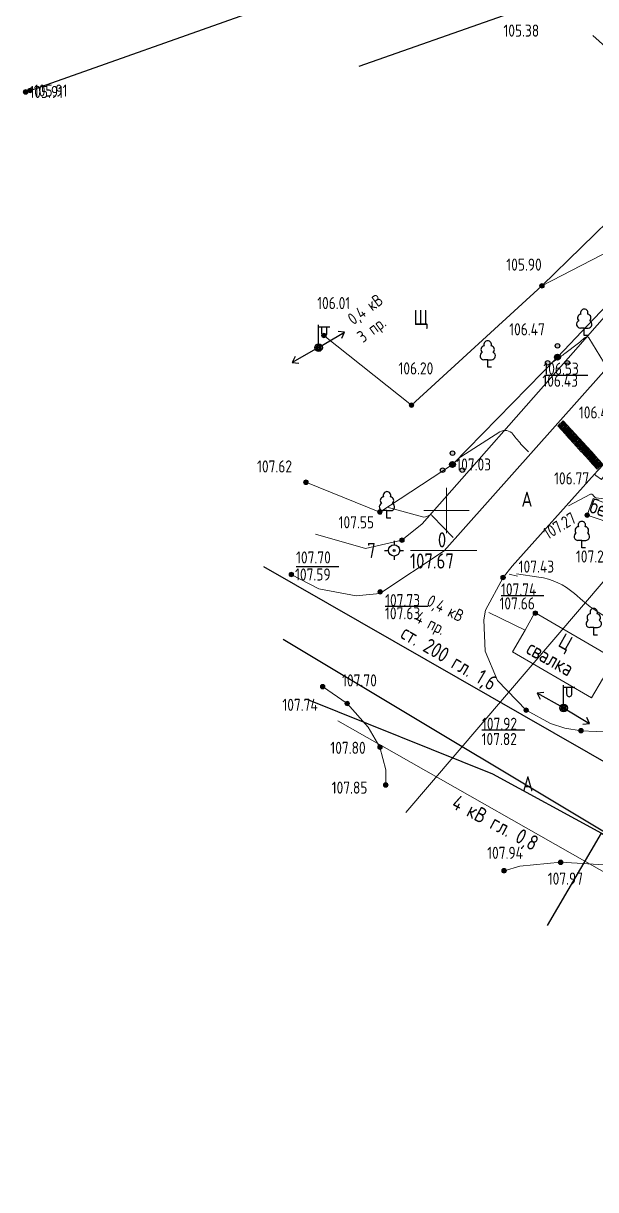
# Model space of a CAD drawing. Header units: metres. Extents: x 22515 to 24102, y 22346 to 22852.
# Drawn here: x 23872 to 23909.9, y 22655.1 to 22732.2 of the extents above; entities that cross this region are included whole.
import ezdxf

# ---------------------------------------------------------------- set-up
doc = ezdxf.new("R2010")
doc.units = ezdxf.units.M
doc.linetypes.add('g5_01_5x1_5', pattern=[3, 1.5, -1.5])
doc.linetypes.add('g5_366', pattern=[1.7, 0.2, -1.5])
for name, color, linetype in [('01_Геодезические пункты', 7, 'Continuous'), ('02_Сетка', 7, 'Continuous'), ('03_Здания и строения', 7, 'Continuous'), ('06_Инженерно-технические сооружения', 7, 'Continuous'), ('07_Объекты электропередачи', 7, 'Continuous'), ('10_Границы покрытий и угодий', 7, 'Continuous'), ('12_Рельеф', 7, 'Continuous'), ('13_Растительность', 7, 'Continuous'), ('19_Горизонтали', 7, 'Continuous'), ('30_Канализация', 7, 'Continuous'), ('31_Водопровод', 7, 'Continuous'), ('33_Газопровод', 7, 'Continuous'), ('35_Телефон', 7, 'Continuous'), ('38_Кабели высокого напряжения', 7, 'Continuous'), ('44_Крышки колодцев', 7, 'Continuous'), ('45_Номера колодцев', 7, 'Continuous'), ('61_Отметки высоты поверхности', 7, 'Continuous')]:
    doc.layers.add(name, color=color, linetype=linetype)
doc.styles.add('LIKE11', font='bm431.shx')
doc.styles.add('LIKE36', font='pragmai.shx')
doc.styles.add('Line_GUGK', font='', dxfattribs={"height": 1})
doc.styles.get("Standard").update_dxf_attribs({"font": 'GOST2304A.ttf', "height": 2})
doc.styles.get('Line_GUGK').set_extended_font_data('Bm431', italic=True)
doc.linetypes.add('g5_084b', pattern='A,0.001,[18,GUGK_2005.shx,S=10,R=180.000005,X=0,Y=0],1,[18,GUGK_2005.shx,S=30,R=180.000005,X=0,Y=0],1', length=2.001)
doc.linetypes.add('g5_119_1', pattern='A,8,-2,[31,GUGK_2005.shx,S=0.2,R=0,X=0,Y=0],0.7,[31,GUGK_2005.shx,S=0.16,R=0,X=0,Y=0],6.6,[31,GUGK_2005.shx,S=0.16,R=180.000005,X=0,Y=0],0.7,[31,GUGK_2005.shx,S=0.2,R=180.000005,X=0,Y=0],-2', length=20)
doc.linetypes.add('g5_121_g', pattern='A,8,-0.6,["Г",Line_GUGK,S=2,R=0,X=0,Y=-1],-2.3,24', length=34.9)
doc.linetypes.add('g5_122_g', pattern='A,2,-2,3,-0.6,["Г",Line_GUGK,S=2,R=0,X=0,Y=-1],-2.8,3,-2,8,-2,8,-2,6', length=41.4)
doc.linetypes.add('g5_122_k', pattern='A,2,-2,3,-0.6,["К",Line_GUGK,S=2,R=0,X=0,Y=-1],-3,3,-2,8,-2,8,-2,6', length=41.6)
doc.linetypes.add('g5_122_v', pattern='A,2,-2,3,-0.6,["В",Line_GUGK,S=2,R=0,X=0,Y=-1],-2.8,3,-2,8,-2,8,-2,6', length=41.4)
doc.linetypes.add('g5_133_t', pattern='A,4,[27,GUGK_2005.shx,S=0.8,R=0,X=0,Y=0],4,-2', length=10)

# ---------------------------------------------------------------- blocks, each defined once
blk = doc.blocks.new('g5_115_1')
at = {"color": 0, "flags": 128}
for points in [[(0, 0), (4, 0)], [(3.29, -0.5), (4, 0), (3.29, 0.5)]]:
    blk.add_lwpolyline(points, dxfattribs=at)
blk = doc.blocks.new('g5_110_1c')
h = blk.add_hatch(color=255)
edge = h.paths.add_edge_path()
edge.add_arc((0, 0), 0.425, 0, 360)
edge = h.paths.add_edge_path(flags=16)
edge.add_arc((0, 0), 0.195, 0, 360)
h = blk.add_hatch(color=0)
edge = h.paths.add_edge_path()
edge.add_arc((0, 0), 0.12, 0, 360)
at = {"color": 0}
for p, q in [((0, 0.5), (0, 3)), ((0, 2.75), (1.5, 2.75))]:
    blk.add_line(p, q, dxfattribs=at)
at = {"color": 0, "flags": 128}
blk.add_lwpolyline([(0.4, 2.75), (0.4, 1.86, 1.040016), (1.1, 1.86), (1.1, 2.75)], format="xyb", dxfattribs=at)
at = {"color": 0}
for radius in [0.5, 0.12]:
    blk.add_circle((0, 0), radius, dxfattribs=at)
blk = doc.blocks.new('g5_388_1')
at = {"color": 0, "flags": 128}
blk.add_lwpolyline([(0, 0.99), (0.51, 0.99, 0.798042), (0.73, 1.95, 0.636328), (0.46, 2.81, 0.533064), (0, 3.5, 0.533064), (-0.46, 2.81, 0.636328), (-0.73, 1.95, 0.798042), (-0.51, 0.99)], format="xyb", dxfattribs=at)
for points in [[(0, 0.99), (-0.51, 0.99)], [(0.5, 0), (0, 0), (0, 0.99)]]:
    blk.add_lwpolyline(points, dxfattribs=at)
at = {"style": 'LIKE11', "flags": 8}
for tag, p in [('Описание', (-14.19, 0.84)), ('Метрические данные', (1.49, 0.46))]:
    blk.add_attdef(tag, p, '', height=2, dxfattribs=at)
blk = doc.blocks.new('g5_395_1')
h = blk.add_hatch(color=0)
h.paths.add_polyline_path([(0.3, 1.5, 1), (-0.3, 1.5, 1)])
h.paths.add_polyline_path([(-1.6, -0.75, 1), (-1, -0.75, 1)])
h.paths.add_polyline_path([(1.6, -0.75, 1), (1, -0.75, 1)])
at = {"color": 0}
for centre, radius in [((0, 1.5), 0.3), ((0, 0), 0.4), ((-1.3, -0.75), 0.3), ((1.3, -0.75), 0.3)]:
    blk.add_circle(centre, radius, dxfattribs=at)
blk = doc.blocks.new('g5_005_1')
h = blk.add_hatch(color=255)
edge = h.paths.add_edge_path()
edge.add_arc((0, 0), 0.675, 0, 360.0002)
edge = h.paths.add_edge_path(flags=16)
edge.add_arc((0, 0), 0.2, 0, 360.0002)
at = {"color": 0}
for p, q in [((-1.25, 0), (-0.75, 0)), ((0, 1.25), (0, 0.75)), ((0.75, 0), (1.25, 0)), ((0, -0.75), (0, -1.25))]:
    blk.add_line(p, q, dxfattribs=at)
for radius in [0.75, 0.125]:
    blk.add_circle((0, 0), radius, dxfattribs=at)
at = {"lineweight": 20, "style": 'LIKE36', "flags": 8}
for tag, p in [('Номер пункта', (-20.11, -1)), ('Отметка центра и земли', (2.18, -1))]:
    blk.add_attdef(tag, p, '', height=2, dxfattribs=at)
blk = doc.blocks.new('g5_128a')
h = blk.add_hatch(color=255)
h.paths.add_polyline_path([(-0.325, 0.425), (-0.675, 0.425), (-0.675, -0.425), (-0.325, -0.425)])
h.paths.add_polyline_path([(0.175, 0.425), (-0.175, 0.425), (-0.175, -0.425), (0.175, -0.425)])
h.paths.add_polyline_path([(0.675, 0.425), (0.325, 0.425), (0.325, -0.425), (0.675, -0.425)])
at = {"color": 0, "flags": 128}
blk.add_lwpolyline([(-0.75, -0.5), (0.75, -0.5), (0.75, 0.5), (-0.75, 0.5)], close=True, dxfattribs=at)
for points in [[(-0.25, -0.5), (-0.25, 0.5)], [(0.25, -0.5), (0.25, 0.5)]]:
    blk.add_lwpolyline(points, dxfattribs=at)
blk = doc.blocks.new('g5_012')
at = {"color": 92, "linetype": 'ByBlock', "lineweight": -2}
for p, q in [((0, -3), (0, 3)), ((-3, 0), (3, 0))]:
    blk.add_line(p, q, dxfattribs=at)
blk = doc.blocks.new('g5_330')
at = {"linetype": 'ByBlock'}
blk.add_hatch(color=0, dxfattribs=at).paths.add_polyline_path([(-0.3, 0, 1), (0.3, 0, 1)])
at = {"color": 0, "linetype": 'ByBlock', "lineweight": -2}
blk.add_circle((0, 0), 0.3, dxfattribs=at)
at = {"color": 0, "linetype": 'ByBlock', "lineweight": 15, "flags": 12}
for tag, p in [('number', (-7.62, -0.8)), ('z', (0.5, -0.8))]:
    blk.add_attdef(tag, p, '', height=1.6, dxfattribs=at)

msp = doc.modelspace()

# ---------------------------------------------------------------- linework, layer by layer
at = {"layer": '01_Геодезические пункты', "color": 7, "lineweight": 20, "ltscale": 0.5, "flags": 128}
msp.add_lwpolyline([(23902.007, 22697.359), (23897.613, 22697.359)], dxfattribs=at)
at = {"layer": '03_Здания и строения', "color": 7, "linetype": 'Continuous', "lineweight": 20, "ltscale": 0.5, "flags": 128}
msp.add_lwpolyline([(23909.992, 22753.997), (23944.776, 22766.932), (23949.037, 22754.881), (23942.596, 22752.601), (23940.177, 22751.744), (23872.508, 22727.788), (23872.171, 22727.669)], dxfattribs=at)
at = {"layer": '06_Инженерно-технические сооружения', "color": 7, "linetype": 'Continuous', "lineweight": 20, "ltscale": 500, "flags": 128}
msp.add_lwpolyline([(23909.768, 22702.398), (23909.869, 22702.308), (23910.247, 22702.037), (23910.408, 22702.297), (23910.43, 22702.326), (23910.738, 22702.792), (23910.95, 22703.094), (23910.827, 22703.475), (23910.7, 22703.603)], dxfattribs=at)
at = {"layer": '10_Границы покрытий и угодий', "color": 7, "linetype": 'g5_01_5x1_5', "lineweight": 20, "ltscale": 500, "flags": 128}
for points in [[(23909.66, 22731.402), (23916.726, 22725.053), (23906.3, 22714.848), (23897.678, 22706.966), (23891.891, 22711.564)], [(23922.838, 22726.979), (23914.305, 22717.236), (23908.365, 22710.445), (23898.393, 22699.108), (23897.048, 22698.035), (23894.629, 22697.491), (23891.331, 22698.435)], [(23911.32, 22699.01), (23911.623, 22700.055), (23909.692, 22700.786), (23909.289, 22699.69), (23911.32, 22699.01)], [(23902.784, 22693.254), (23905.184, 22692.093)], [(23910.297, 22688.844), (23911.013, 22690.233), (23905.842, 22693.248), (23905.184, 22692.093), (23904.35, 22690.665), (23909.567, 22687.61), (23910.297, 22688.844)], [(23891.807, 22688.356), (23893.431, 22687.237), (23894.81, 22685.672), (23895.595, 22684.357), (23895.987, 22682.857), (23895.977, 22681.85)], [(23903.798, 22676.184), (23904.844, 22676.486), (23907.54, 22676.742), (23910.76, 22676.55), (23912.186, 22676.125), (23914.35, 22675.11), (23927.264, 22667.654), (23935.906, 22662.387), (23938.025, 22660.227), (23939.699, 22657.626), (23939.922, 22655.564)]]:
    msp.add_lwpolyline(points, dxfattribs=at)
at = {"layer": '10_Границы покрытий и угодий', "color": 7, "linetype": 'Continuous', "lineweight": 20, "ltscale": 500, "flags": 128}
for points in [[(23921.887, 22729.438), (23922.916, 22727.228), (23923.361, 22725.264), (23923.185, 22724.202), (23922.728, 22723.303), (23916.378, 22715.973), (23910.215, 22708.993), (23899.83, 22697.323), (23895.586, 22694.519), (23894.022, 22694.365), (23891.547, 22694.818), (23889.732, 22695.769)], [(23911.924, 22685.596), (23911.293, 22685.443), (23910.414, 22685.371), (23909.893, 22685.395), (23908.885, 22685.441), (23907.822, 22685.611), (23906.875, 22685.912), (23905.254, 22686.798), (23903.355, 22688.76), (23902.544, 22690.69), (23902.45, 22692.776), (23902.562, 22693.405), (23903.732, 22695.568), (23904.336, 22696.325), (23909.768, 22702.398), (23909.975, 22702.624), (23910.406, 22703.081), (23910.7, 22703.603), (23913.725, 22707.112), (23919.44, 22713.487), (23927.21, 22722.344)]]:
    msp.add_lwpolyline(points, dxfattribs=at)
at = {"layer": '12_Рельеф', "color": 7, "linetype": 'g5_084b', "lineweight": 20, "ltscale": 500, "flags": 128}
msp.add_lwpolyline([(23913.22, 22718.454), (23911.39, 22714.418), (23907.328, 22710.134), (23900.388, 22703.04), (23895.59, 22699.898), (23890.701, 22701.866)], dxfattribs=at)
at = {"layer": '12_Рельеф', "color": 7, "linetype": 'g5_366', "lineweight": 20, "ltscale": 500, "flags": 128}
msp.add_lwpolyline([(23897.678, 22706.966), (23906.3, 22714.848), (23913.22, 22718.454)], dxfattribs=at)
at = {"layer": '19_Горизонтали', "color": 32, "linetype": 'Continuous', "lineweight": 20, "ltscale": 0.5, "flags": 128}
for points, elevation in [([(23907.002, 22709.801), (23907.303, 22710.009, 0.009229), (23907.896, 22710.435), (23908.638, 22710.99, 0.034437), (23908.946, 22711.255), (23908.996, 22711.305, -0.059292), (23909.205, 22711.467), (23909.205, 22711.467, -0.410553), (23909.39, 22711.423), (23910.377, 22709.832, -0.055892), (23910.453, 22709.672), (23910.482, 22709.587)], 106.5), ([(23905.42, 22703.868), (23905.082, 22704.217, -0.030748), (23904.451, 22704.953), (23904.386, 22705.04, 0.391876), (23903.527, 22705.193), (23900.949, 22703.54, 0.008739), (23900.808, 22703.447), (23900.739, 22703.399)], 107), ([(23911.136, 22700.757), (23910.939, 22700.731, -0.073222), (23910.545, 22700.737), (23909.891, 22700.843, -0.16387), (23909.765, 22700.909), (23909.765, 22700.909, -0.032062), (23909.668, 22701.025), (23909.659, 22701.038, 0.369212), (23909.522, 22701.07), (23908.054, 22700.313)], 107), ([(23896.066, 22700.21), (23898.4, 22699.58, 0.211457), (23898.783, 22699.639), (23898.91, 22699.721, -0.391874), (23898.997, 22699.705), (23898.997, 22699.705, 0.030744), (23899.074, 22699.615), (23900.425, 22698.221)], 107.5), ([(23904.623, 22695.804), (23906.085, 22695.596, -0.145087), (23908.451, 22694.51), (23908.995, 22694.035, 0.039208), (23910.01, 22693.279), (23910.512, 22692.964, -0.325213), (23910.537, 22692.901), (23910.537, 22692.901, 0.076674), (23910.53, 22692.818), (23910.549, 22692.475, 0.273619), (23910.92, 22691.924), (23911.387, 22691.701, -0.025449), (23912.974, 22690.843), (23913.841, 22690.316, -0.083165), (23913.899, 22690.266), (23913.899, 22690.266, 0.105779), (23913.958, 22690.219), (23914.304, 22690.049, -0.018978), (23915.05, 22689.647), (23915.279, 22689.512, -0.048462), (23916.043, 22688.955), (23916.399, 22688.639)], 107.5)]:
    msp.add_lwpolyline(points, format="xyb", dxfattribs=dict(at, elevation=elevation))
at = {"layer": '19_Горизонтали', "color": 32, "linetype": 'Continuous', "lineweight": 20, "ltscale": 0.5, "elevation": 107.5, "flags": 128}
msp.add_lwpolyline([(23904.696, 22695.648), (23904.131, 22695.797)], dxfattribs=at)
at = {"layer": '30_Канализация', "color": 12, "linetype": 'g5_122_k', "lineweight": 30, "ltscale": 500, "flags": 128}
msp.add_lwpolyline([(23894.222, 22729.373), (23903.755, 22732.723), (23921.97, 22739.2), (23928.207, 22741.406), (23940.097, 22745.495), (23937.875, 22751.412)], dxfattribs=at)
at = {"layer": '31_Водопровод', "color": 94, "linetype": 'g5_122_v', "lineweight": 30, "ltscale": 500, "flags": 128}
msp.add_lwpolyline([(23887.907, 22696.303), (23915.694, 22680.364), (23933.117, 22668.848), (23985.12, 22638.726)], dxfattribs=at)
at = {"layer": '33_Газопровод', "color": 132, "linetype": 'g5_121_g', "lineweight": 30, "ltscale": 500, "flags": 128}
msp.add_lwpolyline([(23872.466, 22727.759), (23949.037, 22754.881), (23947.367, 22759.916)], dxfattribs=at)
at = {"layer": '33_Газопровод', "color": 132, "linetype": 'g5_122_g', "lineweight": 30, "ltscale": 500, "flags": 128}
for points in [[(23889.186, 22691.487), (23983.884, 22634.719)], [(23890.763, 22687.524), (23903.037, 22682.58), (23910.239, 22678.659), (23983.543, 22634.251)], [(23906.659, 22672.565), (23910.239, 22678.659)]]:
    msp.add_lwpolyline(points, dxfattribs=at)
at = {"layer": '35_Телефон', "color": 6, "linetype": 'g5_133_t', "lineweight": 20, "ltscale": 500, "flags": 128}
msp.add_lwpolyline([(23897.308, 22680.033), (23926.919, 22714.653), (23940.988, 22727.773), (23962.405, 22754.848), (23979.526, 22776.982)], dxfattribs=at)
at = {"layer": '38_Кабели высокого напряжения', "color": 1, "linetype": 'g5_119_1', "lineweight": 20, "ltscale": 500, "flags": 128}
msp.add_lwpolyline([(23892.808, 22686.086), (23913.989, 22674.067), (23943.012, 22655.443), (23946.123, 22651.48), (23948.302, 22645.451)], dxfattribs=at)
at = {"layer": '61_Отметки высоты поверхности', "flags": 128}
for points in [[(23906.494, 22708.955), (23909.327, 22708.955)], [(23890.046, 22696.298), (23892.879, 22696.298)], [(23895.936, 22693.67), (23898.769, 22693.67)], [(23903.596, 22694.382), (23906.429, 22694.382)], [(23902.336, 22685.499), (23905.169, 22685.499)]]:
    msp.add_lwpolyline(points, dxfattribs=at)

# ---------------------------------------------------------------- block references
at = {"layer": '01_Геодезические пункты', "color": 7, "linetype": 'Continuous', "lineweight": 20, "xscale": 0.5, "yscale": 0.5, "zscale": 0.5}
msp.add_blockref('g5_005_1', (23896.524, 22697.359, 107.666), dxfattribs=at)
at = {"layer": '02_Сетка', "color": 92, "linetype": 'Continuous', "lineweight": 15, "ltscale": 0.5, "xscale": 0.5, "yscale": 0.5}
msp.add_blockref('g5_012', (23900, 22700), dxfattribs=at)
at = {"layer": '07_Объекты электропередачи', "color": 7, "linetype": 'Continuous', "lineweight": 20, "xscale": 0.5, "yscale": 0.5, "zscale": 0.5}
for p in [(23891.539, 22710.768, 106.116), (23907.734, 22686.942, 107.909)]:
    msp.add_blockref('g5_110_1c', p, dxfattribs=at)
for p, rotation in [((23891.539, 22710.768), 30.64242452249536), ((23891.539, 22710.768), 209.366840477533), ((23907.734, 22686.942), 150.7565910586817), ((23907.734, 22686.942), 328.9621004670007)]:
    msp.add_blockref('g5_115_1', p, dxfattribs=dict(at, rotation=rotation))
at = {"layer": '13_Растительность', "color": 92, "linetype": 'Continuous', "lineweight": 20, "xscale": 0.5, "yscale": 0.5, "zscale": 0.5}
for name, p in [('g5_388_1', (23909.098, 22711.566, 106.451)), ('g5_388_1', (23902.716, 22709.472, 106.376)), ('g5_395_1', (23907.328, 22710.134, 106.474)), ('g5_395_1', (23900.388, 22703.04, 107.028)), ('g5_388_1', (23896.058, 22699.494, 107.568)), ('g5_388_1', (23908.939, 22697.523, 107.272)), ('g5_388_1', (23909.726, 22691.767, 107.608))]:
    msp.add_blockref(name, p, dxfattribs=at)
at = {"layer": '44_Крышки колодцев', "color": 7, "linetype": 'Continuous', "lineweight": 20, "xscale": 0.5, "yscale": 0.5, "zscale": 0.5, "rotation": 312.5976502345671}
for p in [(23907.782, 22705.48, 106.658), (23908.31, 22704.903, 106.658), (23908.834, 22704.332, 106.658), (23909.356, 22703.764, 106.658), (23909.872, 22703.184, 106.658)]:
    msp.add_blockref('g5_128a', p, dxfattribs=at)
at = {"layer": '61_Отметки высоты поверхности', "color": 7, "linetype": 'Continuous', "lineweight": 20, "xscale": 0.5, "yscale": 0.5, "zscale": 0.5}
for p in [(23872.171, 22727.669, 105.91), (23872.466, 22727.759, 105.911), (23906.3, 22714.848, 105.903), (23891.891, 22711.564, 106.009), (23907.328, 22710.134, 106.474), (23897.678, 22706.966, 106.196), (23900.388, 22703.04, 107.028), (23890.701, 22701.866, 107.624), (23895.59, 22699.898, 107.552), (23897.048, 22698.035, 107.66), (23889.732, 22695.769, 107.594), (23903.732, 22695.568, 107.432), (23895.61, 22694.623, 107.733), (23905.865, 22693.21, 107.736), (23891.807, 22688.356, 107.705), (23893.431, 22687.237, 107.745), (23905.254, 22686.798, 107.818), (23908.885, 22685.441, 107.779), (23895.595, 22684.357, 107.799), (23895.977, 22681.85, 107.853), (23907.54, 22676.742, 107.97), (23903.798, 22676.184, 107.914)]:
    msp.add_blockref('g5_330', p, dxfattribs=at)
at = {"layer": '61_Отметки высоты поверхности', "color": 7, "linetype": 'Continuous', "lineweight": 20, "xscale": 0.5, "yscale": 0.5, "zscale": 0.5, "rotation": 31.60750293146148}
msp.add_blockref('g5_330', (23909.289, 22699.69, 107.269), dxfattribs=at)

# ---------------------------------------------------------------- texts
at = {"layer": '01_Геодезические пункты', "color": 7, "linetype": 'Continuous', "lineweight": 20, "ltscale": 0.5}
for s, p in [('0', (23899.423, 22697.559)), ('7', (23894.751, 22696.859)), ('107.67', (23897.577, 22696.159))]:
    msp.add_text(s, height=1, dxfattribs=at).set_placement(p)
at = {"layer": '07_Объекты электропередачи', "color": 7, "linetype": 'Continuous', "lineweight": 15}
for s, rotation, p in [('0,4 кВ', 36.38039, (23893.834, 22712.224)), ('3 пр.', 36.38039, (23894.466, 22711.055)), ('0,4 кВ', 333.09207, (23898.616, 22693.75)), ('4 пр.', 333.09207, (23897.855, 22692.66))]:
    msp.add_text(s, height=0.8, rotation=rotation, dxfattribs=at).set_placement(p)
at = {"layer": '10_Границы покрытий и угодий', "color": 7, "linetype": 'Continuous', "lineweight": 15}
for s, p in [('Щ', (23897.82, 22712.265)), ('А', (23904.947, 22700.249)), ('А', (23905.007, 22681.434))]:
    msp.add_text(s, height=1, dxfattribs=at).set_placement(p)
for s, rotation, p in [('бет', 341.48165, (23909.365, 22699.895)), ('Ц', 330.62522, (23907.303, 22691.061)), ('свалка', 330.62522, (23905.185, 22690.599))]:
    msp.add_text(s, height=1, rotation=rotation, dxfattribs=at).set_placement(p)
at = {"layer": '31_Водопровод', "color": 94, "linetype": 'Continuous', "lineweight": 15}
msp.add_text('ст. 200 гл. 1,6', height=1, rotation=329.53444, dxfattribs=at).set_placement((23896.878, 22691.619))
at = {"layer": '38_Кабели высокого напряжения', "color": 1, "linetype": 'Continuous', "lineweight": 15}
msp.add_text('4 кВ гл. 0,8', height=1, rotation=331.98779, dxfattribs=at).set_placement((23900.258, 22680.371))
at = {"layer": '45_Номера колодцев', "color": 7, "linetype": 'Continuous', "lineweight": 15, "ltscale": 0.5}
for s, p in [('105.38', (23903.755, 22731.323)), ('106.45', (23908.745, 22706.081))]:
    msp.add_text(s, height=0.8, dxfattribs=at).set_placement(p)
at = {"layer": '61_Отметки высоты поверхности', "color": 7, "linetype": 'Continuous', "lineweight": 15, "ltscale": 0.5}
for s, p in [('105.91', (23872.421, 22727.269)), ('105.91', (23872.716, 22727.359)), ('105.90', (23903.946, 22715.854)), ('106.01', (23891.443, 22713.312)), ('106.47', (23904.138, 22711.577)), ('106.20', (23896.817, 22708.995)), ('106.53', (23906.395, 22708.972)), ('106.43', (23906.329, 22708.178)), ('107.62', (23887.47, 22702.512)), ('107.03', (23900.638, 22702.64)), ('106.77', (23907.103, 22701.724)), ('107.55', (23892.861, 22698.82)), ('107.70', (23890.048, 22696.495)), ('107.27', (23908.547, 22696.559)), ('107.59', (23889.982, 22695.369)), ('107.43', (23904.762, 22695.89)), ('107.74', (23903.596, 22694.382)), ('107.73', (23895.936, 22693.67)), ('107.66', (23903.496, 22693.456)), ('107.63', (23895.928, 22692.804)), ('107.70', (23893.092, 22688.366)), ('107.74', (23889.144, 22686.751)), ('107.92', (23902.336, 22685.499)), ('107.82', (23902.314, 22684.489)), ('107.80', (23892.315, 22683.909)), ('107.85', (23892.404, 22681.277)), ('107.94', (23902.682, 22676.968)), ('107.97', (23906.685, 22675.262))]:
    msp.add_text(s, height=0.8, dxfattribs=at).set_placement(p)
msp.add_text('107.27', height=0.8, rotation=31.6075, dxfattribs=at).set_placement((23906.699, 22698.048))

doc.saveas('drawing.dxf')
